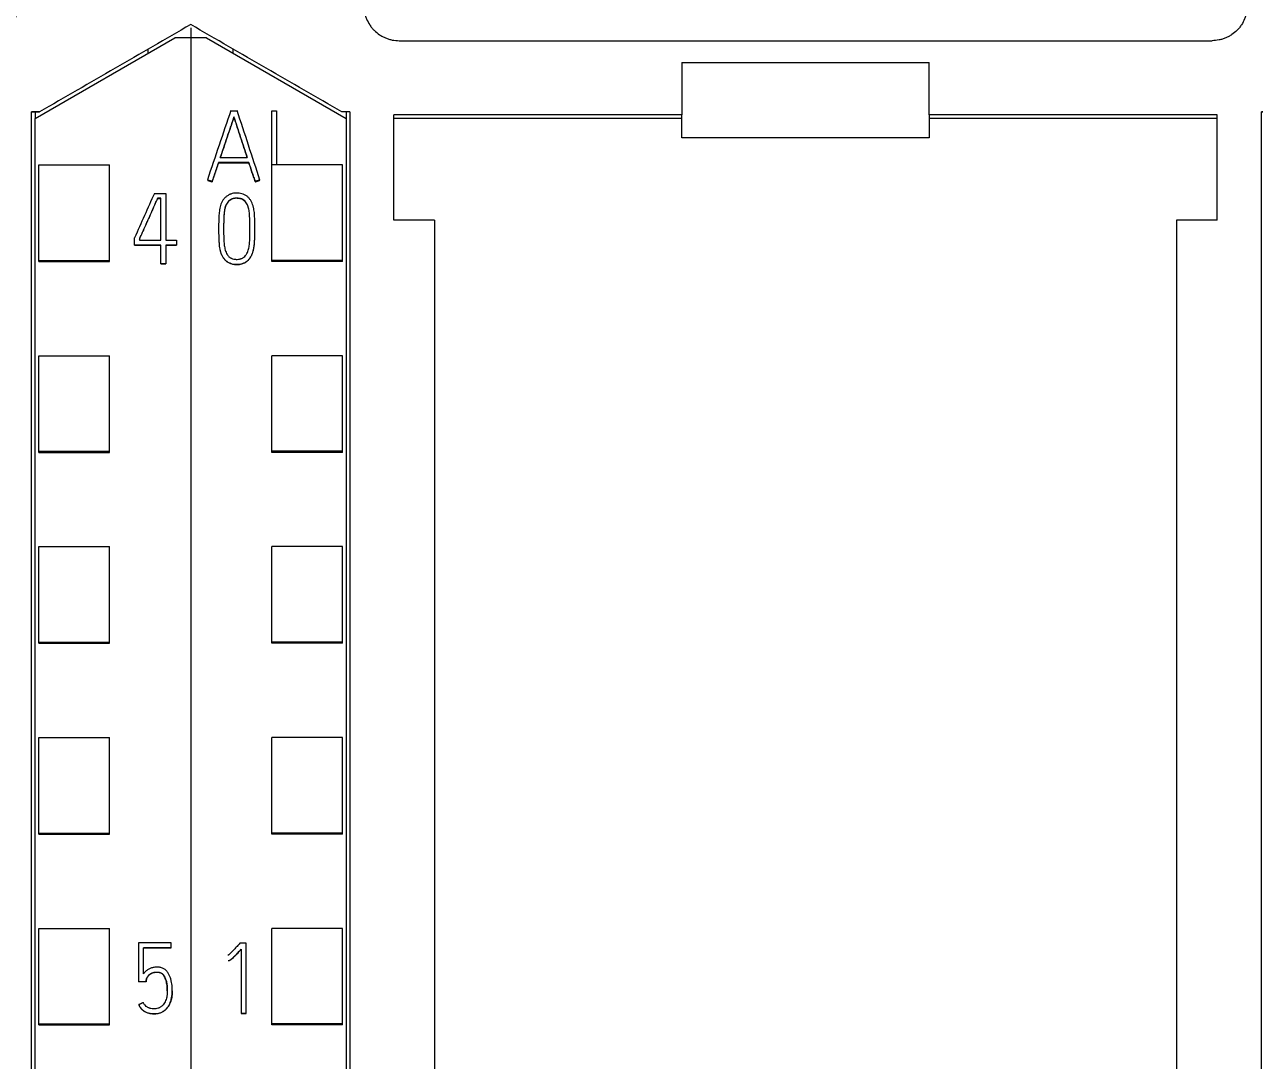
# Model space of a CAD drawing. Header units: millimetres. Extents: x 1359 to 3577, y 1333 to 3557.
# Drawn here: x 2850.07 to 2884.87, y 3012.3 to 3041.61 of the extents above; entities that cross this region are included whole.
import ezdxf

# ---------------------------------------------------------------- set-up
doc = ezdxf.new("R2010")
doc.units = ezdxf.units.MM
doc.layers.add('000-PI-Oprema', color=30, linetype='Continuous', lineweight=5)
doc.layers.add('002-PI-Kabelska kanalica', color=150, linetype='Continuous')
doc.styles.get("Standard").update_dxf_attribs({"font": 'arial.ttf'})
doc.dimstyles.new('ISO-25', dxfattribs={"dimtxt": 2.5, "dimasz": 2.5, "dimexe": 1.25, "dimexo": 0.625, "dimtad": 1, "dimtxsty": 'Standard', "dimcen": 2.5, "dimadec": 0, "dimazin": 0, "dimtfac": 1, "dimtmove": 0, "dimatfit": 3, "dimfxl": 1, "dimarcsym": 0})

# ---------------------------------------------------------------- blocks, each defined once
blk = doc.blocks.new('S7-1500 AI HS - 6ES7531-7NF10-0AB0')
at = {"layer": '000-PI-Oprema', "color": 0, "linetype": 'ByBlock', "lineweight": 0}
for p, q in [((0, 134.961), (0, 134.681)), ((0, 134.681), (0, 21.262)), ((0.45, 134.681), (0, 134.681)), ((0.45, 134.681), (4.4, 132.4)), ((30.4, 132.4), (34.35, 134.681)), ((34.8, 134.681), (34.35, 134.681)), ((34.8, 134.961), (34.8, 134.681)), ((34.8, 134.681), (34.8, 21.262)), ((1.2, 134.248), (1.2, 134.365)), ((5.9, 134.6), (28.9, 134.6)), ((28.904, 134.6), (28.904, 134.6)), ((33.6, 134.248), (33.6, 134.365)), ((20.9, 133.978), (13.9, 133.978)), ((1.137, 132.62), (1.314, 132.62)), ((2.293, 130.628), (2.293, 132.612)), ((2.293, 132.612), (2.432, 132.612)), ((2.432, 132.612), (2.432, 131.086)), ((1.225, 132.444), (1.225, 132.437)), ((4.5, 132.586), (4.278, 132.586)), ((4.5, 132.586), (4.278, 132.586)), ((4.4, 132.586), (4.4, 132.4)), ((4.4, 132.4), (4.4, 23.585)), ((5.75, 129.52), (5.75, 132.5)), ((13.9, 132.5), (5.75, 132.5)), ((13.9, 132.394), (5.75, 132.394)), ((13.9, 132.394), (13.9, 132.5)), ((13.9, 131.851), (13.9, 132.394)), ((20.9, 132.5), (20.9, 132.394)), ((29.05, 132.5), (20.9, 132.5)), ((20.9, 132.394), (20.9, 131.851)), ((29.05, 132.394), (20.9, 132.394)), ((29.05, 129.52), (29.05, 132.5)), ((30.3, 132.586), (30.522, 132.586)), ((30.522, 132.586), (30.3, 132.586)), ((30.4, 132.586), (30.4, 132.4)), ((30.4, 23.585), (30.4, 132.4)), ((20.9, 131.851), (13.9, 131.851)), ((0.837, 131.293), (1.6, 131.293)), ((0.79, 131.152), (0.79, 131.146)), ((1.647, 131.152), (0.79, 131.152)), ((0.79, 131.146), (1.647, 131.146)), ((1.647, 131.152), (1.647, 131.146)), ((2.3, 128.383), (2.3, 131.086)), ((4.3, 131.086), (2.3, 131.086)), ((4.3, 128.383), (4.3, 131.086)), ((30.5, 128.383), (30.5, 131.086)), ((30.5, 131.086), (32.5, 131.086)), ((32.5, 128.383), (32.5, 131.086)), ((0.474, 130.658), (0.474, 130.652)), ((0.607, 130.614), (0.607, 130.608)), ((1.825, 130.614), (1.825, 130.608)), ((1.961, 130.658), (1.961, 130.652)), ((2.293, 130.628), (2.293, 130.622)), ((2.3, 130.628), (2.293, 130.628)), ((2.293, 130.622), (2.3, 130.622)), ((33.771, 130.279), (34.101, 130.279)), ((34.101, 130.279), (34.101, 128.955)), ((33.863, 130.141), (33.863, 130.135)), ((33.96, 130.141), (33.863, 130.141)), ((33.863, 130.135), (33.96, 130.135)), ((33.96, 128.955), (33.96, 130.141)), ((6.9, 129.52), (5.75, 129.52)), ((29.05, 129.52), (27.9, 129.52)), ((0.791, 129.292), (0.791, 129.286)), ((1.815, 129.244), (1.815, 129.25)), ((33.211, 128.817), (33.211, 129.021)), ((33.211, 128.817), (33.211, 128.81)), ((33.96, 128.817), (33.211, 128.817)), ((33.211, 128.81), (33.96, 128.81)), ((33.349, 128.99), (33.349, 128.955)), ((33.349, 128.955), (33.96, 128.955)), ((33.96, 128.29), (33.96, 128.817)), ((34.101, 128.955), (34.395, 128.955)), ((34.101, 128.817), (34.101, 128.29)), ((34.395, 128.817), (34.101, 128.817)), ((34.101, 128.81), (34.395, 128.81)), ((34.395, 128.955), (34.395, 128.817)), ((34.395, 128.817), (34.395, 128.81)), ((2.3, 128.349), (2.3, 128.383)), ((4.3, 128.383), (2.3, 128.383)), ((4.3, 128.349), (2.3, 128.349)), ((4.3, 128.349), (4.3, 128.383)), ((30.5, 128.349), (30.5, 128.383)), ((30.5, 128.383), (32.5, 128.383)), ((30.5, 128.349), (32.5, 128.349)), ((32.5, 128.349), (32.5, 128.383)), ((33.96, 128.29), (33.96, 128.283)), ((34.101, 128.29), (33.96, 128.29)), ((33.96, 128.283), (34.101, 128.283)), ((34.101, 128.29), (34.101, 128.283)), ((2.3, 122.981), (2.3, 125.684)), ((4.3, 125.684), (2.3, 125.684)), ((4.3, 122.981), (4.3, 125.684)), ((30.5, 122.981), (30.5, 125.684)), ((30.5, 125.684), (32.5, 125.684)), ((32.5, 122.981), (32.5, 125.684)), ((2.3, 122.949), (2.3, 122.981)), ((4.3, 122.981), (2.3, 122.981)), ((4.3, 122.949), (2.3, 122.949)), ((4.3, 122.949), (4.3, 122.981)), ((30.5, 122.949), (30.5, 122.981)), ((30.5, 122.981), (32.5, 122.981)), ((30.5, 122.949), (32.5, 122.949)), ((32.5, 122.949), (32.5, 122.981)), ((2.3, 117.58), (2.3, 120.283)), ((4.3, 120.283), (2.3, 120.283)), ((4.3, 117.58), (4.3, 120.283)), ((30.5, 117.58), (30.5, 120.283)), ((30.5, 120.283), (32.5, 120.283)), ((32.5, 117.58), (32.5, 120.283)), ((2.3, 117.549), (2.3, 117.58)), ((4.3, 117.58), (2.3, 117.58)), ((4.3, 117.549), (2.3, 117.549)), ((4.3, 117.549), (4.3, 117.58)), ((30.5, 117.549), (30.5, 117.58)), ((30.5, 117.58), (32.5, 117.58)), ((30.5, 117.549), (32.5, 117.549)), ((32.5, 117.549), (32.5, 117.58)), ((2.3, 112.178), (2.3, 114.881)), ((4.3, 114.881), (2.3, 114.881)), ((4.3, 112.178), (4.3, 114.881)), ((30.5, 112.178), (30.5, 114.881)), ((30.5, 114.881), (32.5, 114.881)), ((32.5, 112.178), (32.5, 114.881)), ((2.3, 112.149), (2.3, 112.178)), ((4.3, 112.178), (2.3, 112.178)), ((4.3, 112.149), (2.3, 112.149)), ((4.3, 112.149), (4.3, 112.178)), ((30.5, 112.178), (32.5, 112.178)), ((30.5, 112.149), (30.5, 112.178)), ((30.5, 112.149), (32.5, 112.149)), ((32.5, 112.149), (32.5, 112.178)), ((2.3, 106.777), (2.3, 109.479)), ((4.3, 109.479), (2.3, 109.479)), ((4.3, 106.777), (4.3, 109.479)), ((30.5, 106.777), (30.5, 109.479)), ((30.5, 109.479), (32.5, 109.479)), ((32.5, 106.777), (32.5, 109.479)), ((1.566, 109.059), (1.392, 109.059)), ((1.566, 107.075), (1.566, 109.059)), ((33.327, 109.07), (33.327, 107.976)), ((34.251, 109.07), (33.327, 109.07)), ((33.466, 108.197), (33.466, 108.932)), ((33.466, 108.932), (34.251, 108.932)), ((34.251, 108.926), (33.466, 108.926)), ((34.251, 108.932), (34.251, 109.07)), ((34.251, 108.932), (34.251, 108.926)), ((1.428, 108.888), (1.428, 107.075)), ((33.327, 107.976), (33.327, 107.97)), ((33.327, 107.976), (33.538, 107.976)), ((33.538, 107.97), (33.327, 107.97)), ((33.538, 107.976), (33.538, 107.97)), ((34.279, 107.712), (34.279, 107.718)), ((33.333, 107.321), (33.333, 107.315)), ((1.428, 107.075), (1.566, 107.075)), ((1.428, 107.075), (1.428, 107.069)), ((1.566, 107.069), (1.428, 107.069)), ((1.566, 107.075), (1.566, 107.069)), ((2.3, 106.749), (2.3, 106.777)), ((4.3, 106.777), (2.3, 106.777)), ((4.3, 106.749), (2.3, 106.749)), ((4.3, 106.749), (4.3, 106.777)), ((30.5, 106.749), (30.5, 106.777)), ((30.5, 106.777), (32.5, 106.777)), ((30.5, 106.749), (32.5, 106.749)), ((32.5, 106.749), (32.5, 106.777))]:
    blk.add_line(p, q, dxfattribs=at)
at = {"layer": '000-PI-Oprema', "color": 7, "linetype": 'Continuous', "lineweight": 13}
for centre, major_axis, ratio, start_param, end_param in [((-17.883, 13.538), (337.753, 1006.406), 0.018824, 1.458513, 1.460476), ((19.571, 15.387), (-326.682, 998.393), 0.018302, 4.822113, 4.824092), ((11.087, 20.05), (432.572, 977.483), 0.022444, 1.467725, 1.469021)]:
    blk.add_ellipse(centre, major_axis=major_axis, ratio=ratio, start_param=start_param, end_param=end_param, dxfattribs=at)
at = {"layer": '000-PI-Oprema', "color": 0, "linetype": 'ByBlock', "lineweight": 0}
for points, knots in [([(4.9, 135.6), (4.9, 135.534), (4.907, 135.47), (4.926, 135.374), (4.934, 135.343), (4.953, 135.28), (4.964, 135.249), (5.002, 135.159), (5.032, 135.101), (5.086, 135.02), (5.105, 134.993), (5.147, 134.942), (5.168, 134.917), (5.237, 134.848), (5.288, 134.807), (5.369, 134.752), (5.398, 134.735), (5.456, 134.705), (5.515, 134.677), (5.576, 134.654), (5.623, 134.64), (5.639, 134.635), (5.671, 134.627), (5.687, 134.623), (5.768, 134.607), (5.834, 134.6), (5.9, 134.6)], [0, 0, 0, 0, 0.125, 0.125, 0.1875, 0.1875, 0.25, 0.25, 0.375, 0.375, 0.4375, 0.4375, 0.5, 0.5, 0.625, 0.625, 0.6875, 0.6875, 0.75, 0.8125, 0.8125, 0.84375, 0.84375, 0.875, 0.875, 1, 1, 1, 1]), ([(29.9, 135.6), (29.9, 135.534), (29.893, 135.47), (29.874, 135.375), (29.866, 135.343), (29.848, 135.281), (29.837, 135.25), (29.799, 135.159), (29.769, 135.102), (29.716, 135.02), (29.696, 134.994), (29.655, 134.943), (29.633, 134.918), (29.564, 134.849), (29.514, 134.808), (29.433, 134.753), (29.404, 134.736), (29.347, 134.705), (29.288, 134.677), (29.227, 134.655), (29.18, 134.64), (29.164, 134.636), (29.132, 134.628), (29.116, 134.624), (29.035, 134.607), (28.97, 134.6), (28.904, 134.6)], [0, 0, 0, 0, 0.125, 0.125, 0.1875, 0.1875, 0.25, 0.25, 0.375, 0.375, 0.4375, 0.4375, 0.5, 0.5, 0.625, 0.625, 0.6875, 0.6875, 0.75, 0.8125, 0.8125, 0.84375, 0.84375, 0.875, 0.875, 1, 1, 1, 1]), ([(1.225, 132.444), (1.209, 132.396), (1.194, 132.347), (1.162, 132.251), (1.146, 132.203), (1.097, 132.06), (1.064, 131.964), (0.999, 131.773), (0.966, 131.677), (0.902, 131.485), (0.869, 131.389), (0.837, 131.293)], [0, 0, 0, 0, 0.125, 0.125, 0.25, 0.25, 0.5, 0.5, 0.75, 0.75, 1, 1, 1, 1]), ([(0.839, 131.293), (0.871, 131.387), (0.902, 131.481), (0.966, 131.67), (0.999, 131.766), (1.064, 131.958), (1.097, 132.054), (1.146, 132.197), (1.162, 132.245), (1.194, 132.341), (1.209, 132.389), (1.225, 132.437)], [0, 0, 0, 0, 0.245947, 0.245947, 0.497298, 0.497298, 0.748649, 0.748649, 0.874324, 0.874324, 1, 1, 1, 1]), ([(1.6, 131.293), (1.569, 131.389), (1.538, 131.485), (1.475, 131.677), (1.444, 131.772), (1.381, 131.964), (1.349, 132.06), (1.303, 132.204), (1.287, 132.252), (1.257, 132.348), (1.241, 132.396), (1.225, 132.444)], [0, 0, 0, 0, 0.25, 0.25, 0.5, 0.5, 0.75, 0.75, 0.875, 0.875, 1, 1, 1, 1]), ([(1.225, 132.437), (1.241, 132.389), (1.257, 132.341), (1.287, 132.245), (1.303, 132.197), (1.349, 132.054), (1.381, 131.958), (1.444, 131.766), (1.475, 131.67), (1.537, 131.481), (1.568, 131.387), (1.598, 131.293)], [0, 0, 0, 0, 0.125676, 0.125676, 0.251351, 0.251351, 0.502702, 0.502702, 0.754053, 0.754053, 1, 1, 1, 1]), ([(4.5, 132.586), (4.5, 129.542), (4.5, 119.972), (4.5, 105.802), (4.5, 91.235), (4.5, 77.025), (4.5, 62.731), (4.5, 47.245), (4.5, 34.605), (4.5, 26.64), (4.5, 23.299)], [0, 0, 0, 0, 0.083934, 0.263736, 0.389889, 0.484142, 0.653794, 0.78188, 0.908517, 1, 1, 1, 1]), ([(30.3, 23.299), (30.3, 26.64), (30.3, 34.605), (30.3, 47.245), (30.3, 62.731), (30.3, 77.025), (30.3, 91.235), (30.3, 105.802), (30.3, 119.972), (30.3, 129.542), (30.3, 132.586)], [0, 0, 0, 0, 0.091483, 0.21812, 0.346206, 0.515858, 0.610111, 0.736264, 0.916066, 1, 1, 1, 1]), ([(1.825, 130.614), (1.818, 130.637), (1.81, 130.659), (1.796, 130.704), (1.788, 130.726), (1.772, 130.771), (1.764, 130.793), (1.749, 130.838), (1.742, 130.86), (1.719, 130.927), (1.704, 130.972), (1.675, 131.062), (1.661, 131.107), (1.647, 131.152)], [0, 0, 0, 0, 0.125, 0.125, 0.25, 0.25, 0.375, 0.375, 0.5, 0.5, 0.75, 0.75, 1, 1, 1, 1]), ([(1.647, 131.146), (1.661, 131.101), (1.675, 131.056), (1.704, 130.966), (1.719, 130.921), (1.742, 130.854), (1.749, 130.832), (1.764, 130.787), (1.772, 130.765), (1.788, 130.72), (1.796, 130.698), (1.81, 130.653), (1.818, 130.631), (1.825, 130.608)], [0, 0, 0, 0, 0.25, 0.25, 0.5, 0.5, 0.625, 0.625, 0.75, 0.75, 0.875, 0.875, 1, 1, 1, 1]), ([(1.132, 130.26), (1.157, 130.269), (1.183, 130.276), (1.236, 130.286), (1.263, 130.288), (1.317, 130.289), (1.344, 130.288), (1.398, 130.28), (1.424, 130.275), (1.476, 130.259), (1.501, 130.25), (1.538, 130.232), (1.55, 130.226), (1.573, 130.212), (1.584, 130.205), (1.616, 130.18), (1.636, 130.162), (1.662, 130.131), (1.67, 130.121), (1.686, 130.099), (1.694, 130.088), (1.714, 130.053), (1.727, 130.03), (1.748, 129.981), (1.757, 129.955), (1.769, 129.917), (1.772, 129.904), (1.779, 129.878), (1.788, 129.839), (1.802, 129.748), (1.807, 129.669), (1.812, 129.563), (1.813, 129.511), (1.815, 129.405), (1.815, 129.352), (1.815, 129.246), (1.815, 129.141), (1.813, 129.035), (1.81, 128.93), (1.807, 128.877), (1.796, 128.772), (1.788, 128.72), (1.77, 128.655), (1.767, 128.642), (1.759, 128.616), (1.754, 128.603), (1.74, 128.566), (1.729, 128.541), (1.711, 128.505), (1.704, 128.493), (1.69, 128.47), (1.683, 128.459), (1.659, 128.426), (1.642, 128.406), (1.613, 128.378), (1.603, 128.369), (1.581, 128.353), (1.57, 128.345), (1.535, 128.324), (1.511, 128.312), (1.473, 128.298), (1.46, 128.294), (1.434, 128.287), (1.421, 128.283), (1.381, 128.276), (1.354, 128.273), (1.3, 128.271), (1.273, 128.272), (1.219, 128.278), (1.192, 128.283), (1.153, 128.293), (1.14, 128.297), (1.115, 128.307), (1.102, 128.312), (1.065, 128.329), (1.042, 128.343), (1.009, 128.367), (0.999, 128.375), (0.978, 128.393), (0.969, 128.403), (0.942, 128.433), (0.925, 128.455), (0.903, 128.489), (0.897, 128.501), (0.884, 128.524), (0.878, 128.536), (0.861, 128.573), (0.852, 128.598), (0.84, 128.637), (0.836, 128.65), (0.83, 128.676), (0.827, 128.689), (0.818, 128.728), (0.814, 128.755), (0.796, 128.887), (0.794, 128.994), (0.791, 129.154), (0.791, 129.207), (0.791, 129.314), (0.791, 129.367), (0.792, 129.474), (0.793, 129.527), (0.798, 129.634), (0.802, 129.687), (0.813, 129.792), (0.82, 129.845), (0.838, 129.923), (0.845, 129.949), (0.859, 129.988), (0.864, 130.001), (0.876, 130.026), (0.882, 130.038), (0.901, 130.073), (0.917, 130.096), (0.943, 130.128), (0.952, 130.138), (0.971, 130.158), (0.981, 130.167), (1.012, 130.194), (1.034, 130.21), (1.069, 130.231), (1.081, 130.238), (1.1, 130.247), (1.109, 130.251), (1.119, 130.255), (1.125, 130.257), (1.129, 130.259), (1.132, 130.26)], [0, 0, 0, 0, 0.015625, 0.015625, 0.03125, 0.03125, 0.046875, 0.046875, 0.0625, 0.0625, 0.078125, 0.078125, 0.085937, 0.085937, 0.09375, 0.09375, 0.109375, 0.109375, 0.117187, 0.117187, 0.125, 0.125, 0.140625, 0.140625, 0.15625, 0.15625, 0.164062, 0.164062, 0.171875, 0.1875, 0.21875, 0.21875, 0.25, 0.25, 0.28125, 0.28125, 0.3125, 0.34375, 0.34375, 0.375, 0.375, 0.40625, 0.40625, 0.414062, 0.414062, 0.421875, 0.421875, 0.4375, 0.4375, 0.445312, 0.445312, 0.453125, 0.453125, 0.46875, 0.46875, 0.476562, 0.476562, 0.484375, 0.484375, 0.5, 0.5, 0.507812, 0.507812, 0.515625, 0.515625, 0.53125, 0.53125, 0.546875, 0.546875, 0.5625, 0.5625, 0.570312, 0.570312, 0.578125, 0.578125, 0.59375, 0.59375, 0.601562, 0.601562, 0.609375, 0.609375, 0.625, 0.625, 0.632812, 0.632812, 0.640625, 0.640625, 0.65625, 0.65625, 0.664062, 0.664062, 0.671875, 0.671875, 0.6875, 0.6875, 0.75, 0.75, 0.78125, 0.78125, 0.8125, 0.8125, 0.84375, 0.84375, 0.875, 0.875, 0.90625, 0.90625, 0.921875, 0.921875, 0.929687, 0.929687, 0.9375, 0.9375, 0.953125, 0.953125, 0.960937, 0.960937, 0.96875, 0.96875, 0.984375, 0.984375, 0.992187, 0.992187, 0.996094, 0.998047, 0.998047, 1, 1, 1, 1]), ([(1.475, 130.108), (1.495, 130.097), (1.512, 130.083), (1.544, 130.052), (1.559, 130.034), (1.584, 129.997), (1.595, 129.978), (1.614, 129.938), (1.622, 129.917), (1.643, 129.853), (1.652, 129.81), (1.661, 129.744), (1.663, 129.722), (1.666, 129.677), (1.667, 129.655), (1.673, 129.544), (1.675, 129.455), (1.677, 129.277), (1.676, 129.188), (1.674, 129.054), (1.673, 128.987), (1.67, 128.921), (1.666, 128.876), (1.664, 128.854), (1.655, 128.788), (1.648, 128.744), (1.631, 128.68), (1.625, 128.658), (1.609, 128.616), (1.601, 128.596), (1.585, 128.566), (1.58, 128.556), (1.568, 128.537), (1.561, 128.528), (1.54, 128.502), (1.524, 128.486), (1.497, 128.466), (1.488, 128.46), (1.468, 128.449), (1.458, 128.444), (1.437, 128.435), (1.427, 128.432), (1.405, 128.425), (1.394, 128.422), (1.361, 128.416), (1.339, 128.413), (1.306, 128.412), (1.294, 128.412), (1.272, 128.413), (1.261, 128.414), (1.227, 128.419), (1.206, 128.423), (1.173, 128.434), (1.163, 128.438), (1.142, 128.447), (1.122, 128.457), (1.104, 128.469), (1.086, 128.483), (1.077, 128.491), (1.062, 128.507), (1.055, 128.515), (1.041, 128.533), (1.035, 128.543), (1.018, 128.572), (1.009, 128.592), (0.992, 128.633), (0.985, 128.654), (0.972, 128.697), (0.967, 128.719), (0.958, 128.762), (0.947, 128.827), (0.942, 128.893), (0.934, 129.024), (0.932, 129.111), (0.932, 129.243), (0.933, 129.287), (0.933, 129.375), (0.933, 129.419), (0.934, 129.507), (0.936, 129.551), (0.939, 129.639), (0.942, 129.682), (0.951, 129.77), (0.957, 129.814), (0.969, 129.867), (0.972, 129.878), (0.979, 129.899), (0.982, 129.909), (0.994, 129.94), (1.003, 129.96), (1.024, 129.998), (1.037, 130.017), (1.065, 130.051), (1.08, 130.066), (1.105, 130.088), (1.114, 130.094), (1.133, 130.107), (1.142, 130.112), (1.162, 130.122), (1.172, 130.126), (1.194, 130.133), (1.204, 130.136), (1.237, 130.143), (1.259, 130.145), (1.292, 130.146), (1.303, 130.146), (1.325, 130.145), (1.336, 130.144), (1.369, 130.141), (1.391, 130.137), (1.423, 130.129), (1.434, 130.126), (1.45, 130.12), (1.457, 130.116), (1.465, 130.113), (1.47, 130.11), (1.472, 130.109), (1.475, 130.108)], [0, 0, 0, 0, 0.015625, 0.015625, 0.03125, 0.03125, 0.046875, 0.046875, 0.0625, 0.0625, 0.09375, 0.09375, 0.109375, 0.109375, 0.125, 0.125, 0.1875, 0.1875, 0.25, 0.25, 0.28125, 0.296875, 0.296875, 0.3125, 0.3125, 0.34375, 0.34375, 0.359375, 0.359375, 0.375, 0.375, 0.382813, 0.382813, 0.390625, 0.390625, 0.40625, 0.40625, 0.414063, 0.414063, 0.421875, 0.421875, 0.429688, 0.429688, 0.4375, 0.4375, 0.453125, 0.453125, 0.460938, 0.460938, 0.46875, 0.46875, 0.484375, 0.484375, 0.492188, 0.492188, 0.5, 0.507813, 0.507813, 0.515625, 0.515625, 0.523438, 0.523438, 0.53125, 0.53125, 0.546875, 0.546875, 0.5625, 0.5625, 0.578125, 0.578125, 0.59375, 0.625, 0.625, 0.6875, 0.6875, 0.71875, 0.71875, 0.75, 0.75, 0.78125, 0.78125, 0.8125, 0.8125, 0.84375, 0.84375, 0.851563, 0.851563, 0.859375, 0.859375, 0.875, 0.875, 0.890625, 0.890625, 0.90625, 0.90625, 0.914063, 0.914063, 0.921875, 0.921875, 0.929688, 0.929688, 0.9375, 0.9375, 0.953125, 0.953125, 0.960938, 0.960938, 0.96875, 0.96875, 0.984375, 0.984375, 0.992188, 0.992188, 0.996094, 0.998047, 0.998047, 1, 1, 1, 1]), ([(1.475, 130.101), (1.455, 130.112), (1.434, 130.12), (1.402, 130.128), (1.391, 130.13), (1.369, 130.134), (1.358, 130.136), (1.324, 130.139), (1.302, 130.14), (1.257, 130.139), (1.235, 130.136), (1.202, 130.129), (1.191, 130.126), (1.17, 130.119), (1.16, 130.114), (1.14, 130.104), (1.13, 130.099), (1.111, 130.086), (1.102, 130.079), (1.085, 130.065), (1.077, 130.057), (1.062, 130.041), (1.054, 130.032), (1.033, 130.006), (1.021, 129.987), (1.005, 129.958), (1, 129.948), (0.991, 129.927), (0.987, 129.917), (0.976, 129.885), (0.97, 129.864), (0.955, 129.799), (0.95, 129.755), (0.942, 129.667), (0.939, 129.623), (0.935, 129.534), (0.934, 129.49), (0.933, 129.401), (0.933, 129.357), (0.933, 129.274), (0.932, 129.235), (0.932, 129.196)], [0, 0, 0, 0, 0.050638, 0.050638, 0.075957, 0.075957, 0.101276, 0.101276, 0.151914, 0.151914, 0.202552, 0.202552, 0.227871, 0.227871, 0.25319, 0.25319, 0.278509, 0.278509, 0.303828, 0.303828, 0.329147, 0.329147, 0.354466, 0.354466, 0.405104, 0.405104, 0.430423, 0.430423, 0.455742, 0.455742, 0.50638, 0.50638, 0.607656, 0.607656, 0.708933, 0.708933, 0.810209, 0.810209, 0.911485, 0.911485, 1, 1, 1, 1]), ([(1.676, 129.292), (1.676, 129.317), (1.676, 129.342), (1.675, 129.455), (1.672, 129.544), (1.666, 129.676), (1.663, 129.72), (1.652, 129.808), (1.643, 129.851), (1.622, 129.913), (1.613, 129.933), (1.599, 129.963), (1.594, 129.973), (1.583, 129.992), (1.571, 130.011), (1.558, 130.028), (1.544, 130.045), (1.536, 130.054), (1.52, 130.069), (1.512, 130.077), (1.498, 130.087), (1.494, 130.09), (1.485, 130.096), (1.48, 130.099), (1.475, 130.101)], [0, 0, 0, 0, 0.086827, 0.086827, 0.391218, 0.391218, 0.543414, 0.543414, 0.695609, 0.695609, 0.771707, 0.771707, 0.809756, 0.809756, 0.847805, 0.885853, 0.885853, 0.923902, 0.923902, 0.961951, 0.961951, 0.980976, 0.980976, 1, 1, 1, 1]), ([(33.863, 130.141), (33.852, 130.117), (33.842, 130.093), (33.82, 130.045), (33.81, 130.021), (33.778, 129.949), (33.757, 129.901), (33.714, 129.805), (33.693, 129.757), (33.65, 129.661), (33.629, 129.613), (33.586, 129.517), (33.564, 129.469), (33.522, 129.374), (33.5, 129.326), (33.457, 129.23), (33.436, 129.182), (33.404, 129.11), (33.393, 129.086), (33.377, 129.05), (33.371, 129.038), (33.36, 129.014), (33.355, 129.002), (33.349, 128.99)], [0, 0, 0, 0, 0.0625, 0.0625, 0.125, 0.125, 0.25, 0.25, 0.375, 0.375, 0.5, 0.5, 0.625, 0.625, 0.75, 0.75, 0.875, 0.875, 0.9375, 0.9375, 0.96875, 0.96875, 1, 1, 1, 1]), ([(33.349, 128.984), (33.355, 128.996), (33.36, 129.008), (33.371, 129.032), (33.377, 129.044), (33.393, 129.08), (33.404, 129.104), (33.436, 129.176), (33.457, 129.224), (33.5, 129.319), (33.522, 129.367), (33.564, 129.463), (33.586, 129.511), (33.629, 129.607), (33.65, 129.655), (33.693, 129.751), (33.714, 129.799), (33.757, 129.895), (33.778, 129.943), (33.81, 130.015), (33.82, 130.039), (33.842, 130.087), (33.852, 130.111), (33.863, 130.135)], [0, 0, 0, 0, 0.03125, 0.03125, 0.0625, 0.0625, 0.125, 0.125, 0.25, 0.25, 0.375, 0.375, 0.5, 0.5, 0.625, 0.625, 0.75, 0.75, 0.875, 0.875, 0.9375, 0.9375, 1, 1, 1, 1]), ([(6.9, 129.52), (6.9, 127.497), (6.9, 118.948), (6.9, 105.802), (6.9, 91.235), (6.9, 77.025), (6.9, 62.731), (6.9, 47.245), (6.9, 34.486), (6.9, 25.605), (6.9, 21.348), (6.9, 20.55)], [0, 0, 0, 0, 0.055935, 0.236292, 0.362833, 0.457376, 0.627551, 0.756032, 0.883059, 0.978086, 1, 1, 1, 1]), ([(27.9, 129.52), (27.9, 127.497), (27.9, 118.948), (27.9, 105.802), (27.9, 91.235), (27.9, 77.025), (27.9, 62.731), (27.9, 47.245), (27.9, 34.486), (27.9, 25.605), (27.9, 21.348), (27.9, 20.55)], [0, 0, 0, 0, 0.055935, 0.236292, 0.362833, 0.457376, 0.627551, 0.756032, 0.883059, 0.978086, 1, 1, 1, 1]), ([(0.791, 129.286), (0.791, 129.223), (0.791, 129.16), (0.793, 129.044), (0.794, 128.991), (0.799, 128.884), (0.803, 128.83), (0.817, 128.724), (0.827, 128.671), (0.847, 128.607), (0.851, 128.595), (0.861, 128.569), (0.866, 128.557), (0.882, 128.52), (0.895, 128.497), (0.916, 128.463), (0.923, 128.452), (0.939, 128.431), (0.948, 128.42), (0.975, 128.39), (0.995, 128.372), (1.027, 128.347), (1.038, 128.34), (1.061, 128.326), (1.073, 128.32), (1.109, 128.302), (1.135, 128.293), (1.174, 128.282), (1.187, 128.278), (1.213, 128.273), (1.227, 128.271), (1.267, 128.266), (1.294, 128.265), (1.334, 128.266), (1.348, 128.267), (1.375, 128.269), (1.388, 128.271), (1.428, 128.278), (1.454, 128.285), (1.492, 128.299), (1.504, 128.304), (1.529, 128.315), (1.541, 128.321), (1.575, 128.342), (1.597, 128.358), (1.627, 128.385), (1.637, 128.395), (1.655, 128.415), (1.671, 128.436), (1.686, 128.458), (1.701, 128.481), (1.707, 128.493), (1.726, 128.529), (1.737, 128.553), (1.756, 128.603), (1.765, 128.628), (1.779, 128.68), (1.785, 128.706), (1.795, 128.759), (1.798, 128.785), (1.807, 128.865), (1.81, 128.918), (1.813, 129.024), (1.814, 129.077), (1.815, 129.168), (1.815, 129.206), (1.815, 129.244)], [0, 0, 0, 0, 0.073866, 0.073866, 0.136839, 0.136839, 0.199811, 0.199811, 0.262783, 0.262783, 0.278526, 0.278526, 0.29427, 0.29427, 0.325756, 0.325756, 0.341499, 0.341499, 0.357242, 0.357242, 0.388728, 0.388728, 0.404471, 0.404471, 0.420214, 0.420214, 0.4517, 0.4517, 0.467443, 0.467443, 0.483186, 0.483186, 0.514673, 0.514673, 0.530416, 0.530416, 0.546159, 0.546159, 0.577645, 0.577645, 0.593388, 0.593388, 0.609131, 0.609131, 0.640617, 0.640617, 0.65636, 0.65636, 0.672103, 0.687846, 0.687846, 0.703589, 0.703589, 0.735076, 0.735076, 0.766562, 0.766562, 0.798048, 0.798048, 0.829534, 0.829534, 0.892506, 0.892506, 0.955479, 0.955479, 1, 1, 1, 1]), ([(1.392, 109.059), (1.365, 109.029), (1.338, 108.999), (1.284, 108.94), (1.256, 108.911), (1.215, 108.867), (1.201, 108.852), (1.173, 108.824), (1.159, 108.809), (1.131, 108.781), (1.116, 108.767), (1.086, 108.74), (1.071, 108.727), (1.056, 108.714)], [0, 0, 0, 0, 0.25, 0.25, 0.5, 0.5, 0.625, 0.625, 0.75, 0.75, 0.875, 0.875, 1, 1, 1, 1]), ([(1.064, 108.567), (1.07, 108.567), (1.075, 108.568), (1.085, 108.57), (1.09, 108.571), (1.099, 108.575), (1.104, 108.577), (1.113, 108.582), (1.117, 108.585), (1.13, 108.594), (1.138, 108.6), (1.154, 108.613), (1.162, 108.62), (1.185, 108.64), (1.2, 108.654), (1.229, 108.682), (1.244, 108.696), (1.287, 108.74), (1.316, 108.769), (1.372, 108.828), (1.4, 108.858), (1.428, 108.888)], [0, 0, 0, 0, 0.03125, 0.03125, 0.0625, 0.0625, 0.09375, 0.09375, 0.125, 0.125, 0.1875, 0.1875, 0.25, 0.25, 0.375, 0.375, 0.5, 0.5, 0.75, 0.75, 1, 1, 1, 1]), ([(1.428, 108.882), (1.4, 108.852), (1.372, 108.822), (1.316, 108.763), (1.287, 108.733), (1.244, 108.69), (1.229, 108.676), (1.2, 108.647), (1.185, 108.633), (1.162, 108.613), (1.154, 108.607), (1.138, 108.594), (1.13, 108.588), (1.117, 108.579), (1.113, 108.576), (1.104, 108.571), (1.099, 108.569), (1.09, 108.565), (1.085, 108.564), (1.075, 108.562), (1.07, 108.561), (1.064, 108.561)], [0, 0, 0, 0, 0.25, 0.25, 0.5, 0.5, 0.625, 0.625, 0.75, 0.75, 0.8125, 0.8125, 0.875, 0.875, 0.90625, 0.90625, 0.9375, 0.9375, 0.96875, 0.96875, 1, 1, 1, 1]), ([(33.333, 107.321), (33.345, 107.295), (33.359, 107.269), (33.383, 107.233), (33.391, 107.222), (33.41, 107.2), (33.42, 107.189), (33.442, 107.169), (33.453, 107.16), (33.476, 107.143), (33.488, 107.135), (33.513, 107.12), (33.526, 107.113), (33.553, 107.101), (33.566, 107.096), (33.594, 107.087), (33.608, 107.083), (33.636, 107.076), (33.65, 107.073), (33.68, 107.069), (33.694, 107.068), (33.716, 107.066), (33.723, 107.066), (33.738, 107.065), (33.745, 107.065), (33.767, 107.064), (33.782, 107.064), (33.811, 107.065), (33.826, 107.066), (33.855, 107.069), (33.869, 107.072), (33.898, 107.078), (33.912, 107.082), (33.954, 107.095), (33.981, 107.107), (34.02, 107.129), (34.032, 107.137), (34.056, 107.154), (34.067, 107.163), (34.089, 107.182), (34.1, 107.192), (34.12, 107.214), (34.129, 107.225), (34.156, 107.26), (34.172, 107.284), (34.193, 107.322), (34.2, 107.336), (34.212, 107.362), (34.218, 107.376), (34.234, 107.417), (34.243, 107.444), (34.258, 107.5), (34.264, 107.529), (34.27, 107.572), (34.272, 107.586), (34.275, 107.615), (34.276, 107.63), (34.278, 107.674), (34.279, 107.703), (34.278, 107.761), (34.276, 107.819), (34.271, 107.877), (34.263, 107.935), (34.258, 107.963), (34.249, 108.006), (34.245, 108.021), (34.238, 108.049), (34.233, 108.063), (34.22, 108.105), (34.209, 108.132), (34.189, 108.172), (34.182, 108.185), (34.167, 108.21), (34.16, 108.222), (34.134, 108.257), (34.115, 108.279), (34.07, 108.318), (34.046, 108.335), (34.006, 108.354), (33.992, 108.36), (33.964, 108.369), (33.95, 108.372), (33.921, 108.378), (33.906, 108.38), (33.876, 108.382), (33.862, 108.382), (33.832, 108.382), (33.818, 108.381), (33.789, 108.379), (33.774, 108.377), (33.745, 108.373), (33.731, 108.37), (33.702, 108.363), (33.688, 108.358), (33.66, 108.349), (33.646, 108.343), (33.62, 108.331), (33.607, 108.324), (33.582, 108.309), (33.569, 108.3), (33.546, 108.283), (33.534, 108.273), (33.513, 108.253), (33.503, 108.243), (33.484, 108.221), (33.474, 108.209), (33.466, 108.197)], [0, 0, 0, 0, 0.03125, 0.03125, 0.046875, 0.046875, 0.0625, 0.0625, 0.078125, 0.078125, 0.09375, 0.09375, 0.109375, 0.109375, 0.125, 0.125, 0.140625, 0.140625, 0.15625, 0.15625, 0.171875, 0.171875, 0.179687, 0.179687, 0.1875, 0.1875, 0.203125, 0.203125, 0.21875, 0.21875, 0.234375, 0.234375, 0.25, 0.25, 0.28125, 0.28125, 0.296875, 0.296875, 0.3125, 0.3125, 0.328125, 0.328125, 0.34375, 0.34375, 0.375, 0.375, 0.390625, 0.390625, 0.40625, 0.40625, 0.4375, 0.4375, 0.46875, 0.46875, 0.484375, 0.484375, 0.5, 0.5, 0.53125, 0.53125, 0.5625, 0.59375, 0.59375, 0.625, 0.625, 0.640625, 0.640625, 0.65625, 0.65625, 0.6875, 0.6875, 0.703125, 0.703125, 0.71875, 0.71875, 0.75, 0.75, 0.78125, 0.78125, 0.796875, 0.796875, 0.8125, 0.8125, 0.828125, 0.828125, 0.84375, 0.84375, 0.859375, 0.859375, 0.875, 0.875, 0.890625, 0.890625, 0.90625, 0.90625, 0.921875, 0.921875, 0.9375, 0.9375, 0.953125, 0.953125, 0.96875, 0.96875, 0.984375, 0.984375, 1, 1, 1, 1]), ([(33.538, 107.976), (33.539, 107.999), (33.542, 108.022), (33.551, 108.056), (33.555, 108.067), (33.564, 108.088), (33.569, 108.098), (33.582, 108.117), (33.588, 108.127), (33.6, 108.14), (33.604, 108.144), (33.612, 108.153), (33.616, 108.157), (33.637, 108.176), (33.656, 108.189), (33.687, 108.206), (33.697, 108.212), (33.718, 108.221), (33.729, 108.224), (33.762, 108.234), (33.786, 108.238), (33.82, 108.241), (33.832, 108.242), (33.855, 108.241), (33.866, 108.241), (33.901, 108.237), (33.924, 108.233), (33.951, 108.222), (33.957, 108.22), (33.967, 108.215), (33.972, 108.212), (33.987, 108.203), (33.996, 108.196), (34.009, 108.184), (34.013, 108.18), (34.021, 108.172), (34.032, 108.159), (34.042, 108.145), (34.054, 108.125), (34.06, 108.115), (34.07, 108.094), (34.075, 108.084), (34.088, 108.052), (34.096, 108.031), (34.109, 107.987), (34.114, 107.964), (34.121, 107.931), (34.123, 107.919), (34.127, 107.897), (34.132, 107.863), (34.135, 107.829), (34.138, 107.783), (34.139, 107.761), (34.14, 107.693), (34.138, 107.647), (34.131, 107.591), (34.129, 107.579), (34.125, 107.557), (34.123, 107.545), (34.116, 107.511), (34.109, 107.489), (34.095, 107.446), (34.086, 107.424), (34.065, 107.383), (34.053, 107.363), (34.027, 107.326), (34.012, 107.308), (33.987, 107.284), (33.978, 107.276), (33.96, 107.262), (33.951, 107.255), (33.931, 107.243), (33.921, 107.237), (33.9, 107.228), (33.889, 107.223), (33.856, 107.213), (33.833, 107.209), (33.798, 107.206), (33.786, 107.205), (33.763, 107.205), (33.752, 107.205), (33.717, 107.206), (33.694, 107.208), (33.66, 107.215), (33.649, 107.218), (33.627, 107.225), (33.616, 107.229), (33.594, 107.239), (33.584, 107.244), (33.564, 107.256), (33.554, 107.263), (33.527, 107.284), (33.51, 107.3), (33.489, 107.328), (33.483, 107.338), (33.471, 107.358), (33.465, 107.368), (33.46, 107.379)], [0, 0, 0, 0, 0.03125, 0.03125, 0.046875, 0.046875, 0.0625, 0.0625, 0.078125, 0.078125, 0.085937, 0.085937, 0.09375, 0.09375, 0.125, 0.125, 0.140625, 0.140625, 0.15625, 0.15625, 0.1875, 0.1875, 0.203125, 0.203125, 0.21875, 0.21875, 0.25, 0.25, 0.257812, 0.257812, 0.265625, 0.265625, 0.28125, 0.28125, 0.289062, 0.289062, 0.296875, 0.3125, 0.3125, 0.328125, 0.328125, 0.34375, 0.34375, 0.375, 0.375, 0.40625, 0.40625, 0.421875, 0.421875, 0.4375, 0.46875, 0.46875, 0.5, 0.5, 0.5625, 0.5625, 0.578125, 0.578125, 0.59375, 0.59375, 0.625, 0.625, 0.65625, 0.65625, 0.6875, 0.6875, 0.71875, 0.71875, 0.734375, 0.734375, 0.75, 0.75, 0.765625, 0.765625, 0.78125, 0.78125, 0.8125, 0.8125, 0.828125, 0.828125, 0.84375, 0.84375, 0.875, 0.875, 0.890625, 0.890625, 0.90625, 0.90625, 0.921875, 0.921875, 0.9375, 0.9375, 0.96875, 0.96875, 0.984375, 0.984375, 1, 1, 1, 1]), ([(34.139, 107.713), (34.139, 107.718), (34.139, 107.723), (34.139, 107.751), (34.138, 107.773), (34.135, 107.819), (34.133, 107.841), (34.125, 107.909), (34.117, 107.954), (34.097, 108.02), (34.09, 108.042), (34.072, 108.085), (34.062, 108.105), (34.044, 108.135), (34.038, 108.144), (34.023, 108.163), (34.016, 108.172), (33.999, 108.187), (33.99, 108.195), (33.975, 108.204), (33.97, 108.207), (33.959, 108.213), (33.954, 108.215), (33.938, 108.221), (33.927, 108.225), (33.904, 108.23), (33.892, 108.232), (33.869, 108.234), (33.857, 108.235), (33.834, 108.235), (33.823, 108.235), (33.799, 108.233), (33.788, 108.232), (33.765, 108.228), (33.731, 108.22), (33.699, 108.207), (33.668, 108.19), (33.658, 108.184), (33.639, 108.17), (33.63, 108.163), (33.613, 108.148), (33.605, 108.139), (33.593, 108.126), (33.589, 108.121), (33.582, 108.112), (33.579, 108.107), (33.57, 108.093), (33.564, 108.082), (33.555, 108.061), (33.551, 108.05), (33.542, 108.016), (33.539, 107.993), (33.538, 107.97)], [0, 0, 0, 0, 0.013624, 0.013624, 0.075273, 0.075273, 0.136921, 0.136921, 0.260218, 0.260218, 0.321867, 0.321867, 0.383515, 0.383515, 0.414339, 0.414339, 0.445164, 0.445164, 0.475988, 0.475988, 0.4914, 0.4914, 0.506812, 0.506812, 0.537636, 0.537636, 0.568461, 0.568461, 0.599285, 0.599285, 0.630109, 0.630109, 0.660933, 0.660933, 0.691758, 0.753406, 0.753406, 0.78423, 0.78423, 0.815055, 0.815055, 0.845879, 0.845879, 0.861291, 0.861291, 0.876703, 0.876703, 0.907527, 0.907527, 0.938352, 0.938352, 1, 1, 1, 1]), ([(34.279, 107.712), (34.279, 107.69), (34.278, 107.669), (34.276, 107.619), (34.273, 107.59), (34.267, 107.547), (34.265, 107.532), (34.26, 107.504), (34.256, 107.489), (34.246, 107.447), (34.237, 107.419), (34.216, 107.364), (34.204, 107.337), (34.177, 107.285), (34.161, 107.261), (34.135, 107.226), (34.126, 107.214), (34.106, 107.193), (34.096, 107.182), (34.063, 107.152), (34.04, 107.135), (34.002, 107.112), (33.989, 107.105), (33.962, 107.093), (33.948, 107.087), (33.907, 107.073), (33.878, 107.066), (33.834, 107.06), (33.819, 107.059), (33.79, 107.058), (33.775, 107.058), (33.746, 107.059), (33.731, 107.059), (33.702, 107.061), (33.688, 107.062), (33.658, 107.066), (33.644, 107.068), (33.615, 107.075), (33.601, 107.079), (33.573, 107.087), (33.559, 107.093), (33.532, 107.104), (33.519, 107.111), (33.493, 107.126), (33.481, 107.134), (33.457, 107.151), (33.445, 107.161), (33.423, 107.18), (33.413, 107.191), (33.394, 107.213), (33.385, 107.225), (33.359, 107.262), (33.345, 107.288), (33.333, 107.315)], [0, 0, 0, 0, 0.044434, 0.044434, 0.104157, 0.104157, 0.134018, 0.134018, 0.16388, 0.16388, 0.223602, 0.223602, 0.283325, 0.283325, 0.343048, 0.343048, 0.37291, 0.37291, 0.402771, 0.402771, 0.462494, 0.462494, 0.492355, 0.492355, 0.522217, 0.522217, 0.58194, 0.58194, 0.611801, 0.611801, 0.641663, 0.641663, 0.671524, 0.671524, 0.701386, 0.701386, 0.731247, 0.731247, 0.761108, 0.761108, 0.79097, 0.79097, 0.820831, 0.820831, 0.850693, 0.850693, 0.880554, 0.880554, 0.910416, 0.910416, 0.940277, 0.940277, 1, 1, 1, 1])]:
    blk.add_open_spline(points, degree=3, knots=knots, dxfattribs=at)
for points in [[(4.278, 132.586), (2.852, 133.409), (1.426, 134.232), (0, 135.056)], [(34.8, 135.056), (33.374, 134.232), (31.948, 133.409), (30.522, 132.586)], [(28.9, 134.6), (28.901, 134.6), (28.902, 134.6), (28.904, 134.6)], [(13.9, 133.984), (13.9, 133.489), (13.9, 132.995), (13.9, 132.5)], [(20.9, 132.5), (20.9, 132.995), (20.9, 133.489), (20.9, 133.984)]]:
    blk.add_open_spline(points, degree=3, dxfattribs=at)
for points, weights in [([(0.79, 131.152), (0.698, 130.883), (0.607, 130.614)], [0.500000008539, 0.499999991461, 0.500000008539]), ([(0.607, 130.608), (0.698, 130.877), (0.79, 131.146)], [0.500000007367, 0.499999992633, 0.500000007367]), ([(0.607, 130.614), (0.54, 130.636), (0.474, 130.658)], [0.499999252848, 0.500000747152, 0.499999252848]), ([(0.474, 130.652), (0.54, 130.63), (0.607, 130.608)], [0.499999519132, 0.500000480868, 0.499999519132]), ([(1.961, 130.658), (1.893, 130.636), (1.825, 130.614)], [0.499998878343, 0.500001121657, 0.499998878343]), ([(1.825, 130.608), (1.893, 130.63), (1.961, 130.652)], [0.50000123115, 0.49999876885, 0.50000123115]), ([(33.46, 107.379), (33.397, 107.35), (33.333, 107.321)], [0.500000038028, 0.499999961972, 0.500000038028])]:
    blk.add_rational_spline(points, weights, degree=2, dxfattribs=at)
blk = doc.blocks.new('*D109')
at = {"color": 0, "lineweight": -2, "transparency": 16777216}
for p, q in [((2541.571, 2980.678), (2541.571, 3096.864)), ((2889.571, 2980.678), (2889.571, 3096.864)), ((2544.071, 3095.614), (2887.071, 3095.614))]:
    blk.add_line(p, q, dxfattribs=at)
at = {"color": 0, "transparency": 16777216}
for points in [[(2544.071, 3096.031), (2544.071, 3095.197), (2541.571, 3095.614)], [(2887.071, 3096.031), (2887.071, 3095.197), (2889.571, 3095.614)]]:
    blk.add_solid(points, dxfattribs=at)
at = {"layer": 'Defpoints', "color": 0, "transparency": 16777216}
for p in [(2889.571, 3095.614), (2541.571, 2980.053), (2889.571, 2980.053)]:
    blk.add_point(p, dxfattribs=at)
at = {"color": 0, "transparency": 16777216, "insert": (2715.571, 3097.516), "char_height": 2.5, "attachment_point": 5}
blk.add_mtext('348', dxfattribs=at)

msp = doc.modelspace()

# ---------------------------------------------------------------- block references
at = {"layer": '002-PI-Kabelska kanalica', "color": 0, "linetype": 'ByBlock', "lineweight": 0}
for p in [(2819.971, 2906.556), (2854.771, 2906.556)]:
    msp.add_blockref('S7-1500 AI HS - 6ES7531-7NF10-0AB0', p, dxfattribs=at)

# ---------------------------------------------------------------- dimensions: what is measured, and where the dimension line sits
dim = msp.add_linear_dim(base=(2889.571, 3095.614), p1=(2541.571, 2980.053), p2=(2889.571, 2980.053), dimstyle='ISO-25')
dim.commit()
dim.dimension.update_dxf_attribs({"geometry": '*D109', "text_midpoint": (2715.571, 3097.516)})

doc.saveas('drawing.dxf')
